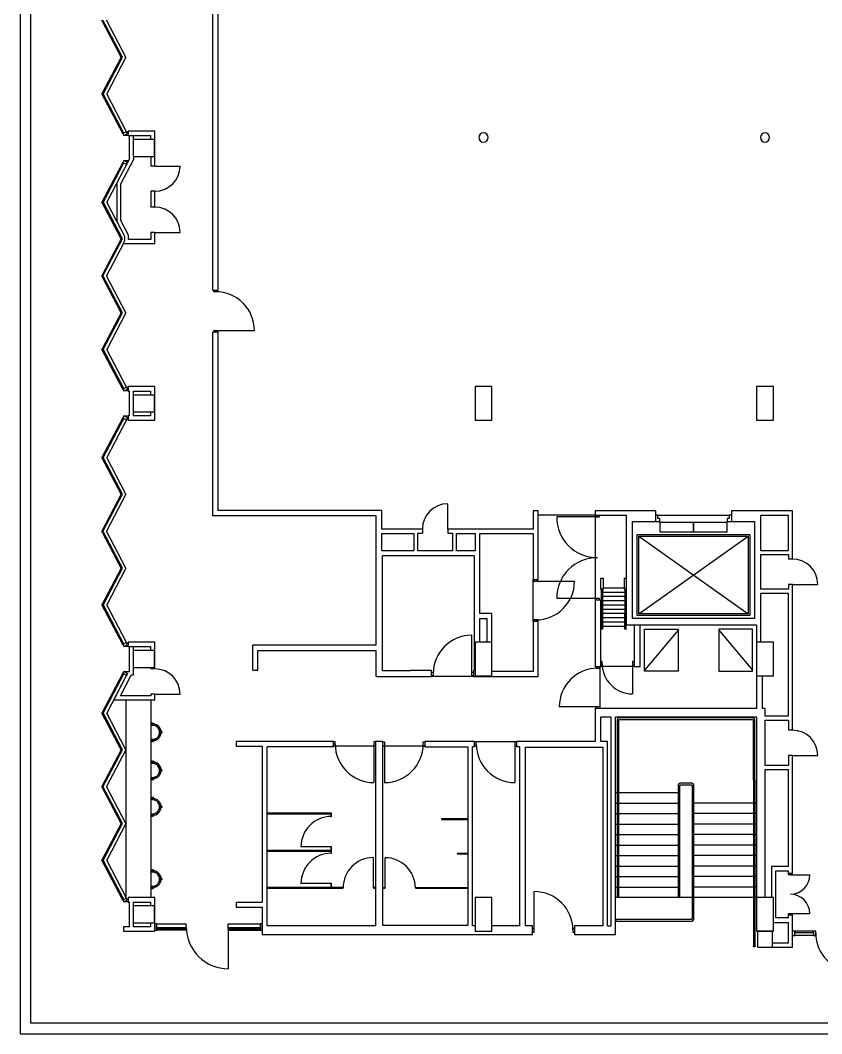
# Model space of a CAD drawing. Extents: x 15208 to 50586, y -518 to 56414.
# Drawn here: x 21842 to 40912, y -516 to 23604 of the extents above; entities that cross this region are included whole.
import ezdxf

# ---------------------------------------------------------------- set-up
doc = ezdxf.new("R2010")
doc.units = 0
for name, color, linetype in [('A-Column__Concrete', 7, 'CONTINUOUS'), ('A-Door', 252, 'CONTINUOUS'), ('A-Furniture', 252, 'CONTINUOUS'), ('A-Stairs', 7, 'CONTINUOUS'), ('A-Wall__Brick', 7, 'CONTINUOUS'), ('A-Wall__Partition', 252, 'CONTINUOUS'), ('A-Wall__Stud', 252, 'CONTINUOUS'), ('A-Window', 7, 'CONTINUOUS')]:
    doc.layers.add(name, color=color, linetype=linetype)

msp = doc.modelspace()

# ---------------------------------------------------------------- linework, layer by layer
at = {"layer": 'A-Column__Concrete'}
for p, q in [((24532, 20764), (24532, 20364)), ((25032, 20764), (24532, 20764)), ((25032, 20364), (25032, 20764)), ((24532, 20364), (25032, 20364)), ((33062, 14884), (32662, 14884)), ((32662, 14884), (32662, 14084)), ((33062, 14084), (33062, 14884)), ((39762, 14884), (39362, 14884)), ((39362, 14884), (39362, 14084)), ((39762, 14084), (39762, 14884)), ((24532, 14684), (24532, 14284)), ((25032, 14684), (24532, 14684)), ((25032, 14284), (25032, 14684)), ((24532, 14284), (25032, 14284)), ((32662, 14084), (33062, 14084)), ((39362, 14084), (39762, 14084)), ((33062, 8804), (32662, 8804)), ((32662, 8804), (32662, 8004)), ((33062, 8004), (33062, 8804)), ((39762, 8804), (39362, 8804)), ((39362, 8804), (39362, 8004)), ((39762, 8004), (39762, 8804)), ((24532, 8604), (24532, 8204)), ((25032, 8604), (24532, 8604)), ((25032, 8204), (25032, 8604)), ((24532, 8204), (25032, 8204)), ((32662, 8004), (33062, 8004)), ((39362, 8004), (39762, 8004)), ((33062, 2724), (32662, 2724)), ((32662, 2724), (32662, 1924)), ((33062, 1924), (33062, 2724)), ((39762, 2724), (39362, 2724)), ((39362, 2724), (39362, 1924)), ((39762, 1924), (39762, 2724)), ((24532, 2524), (24532, 2124)), ((25032, 2524), (24532, 2524)), ((25032, 2124), (25032, 2524)), ((24532, 2124), (25032, 2124)), ((32662, 1924), (33062, 1924)), ((39362, 1924), (39762, 1924)), ((39743, 1921), (39382, 1921)), ((39382, 1921), (39382, 1542)), ((39743, 1542), (39743, 1921)), ((39382, 1542), (39743, 1542))]:
    msp.add_line(p, q, dxfattribs=at)
for centre, start, end in [((32862, 20814), 90, 180), ((32862, 20814), 180, 270), ((32862, 20814), 270, 90), ((39562, 20814), 90, 180), ((39562, 20814), 180, 270), ((39562, 20814), 270, 90)]:
    msp.add_arc(centre, 110, start, end, dxfattribs=at)
at = {"layer": 'A-Door'}
for p, q in [((25045, 20134), (25645, 20134)), ((25045, 18557), (25645, 18557)), ((26446, 17144), (26446, 17184)), ((26536, 17144), (26446, 17144)), ((26536, 17184), (26536, 17144)), ((26446, 16224), (26536, 16224)), ((26446, 16184), (26446, 16224)), ((26492, 16224), (27412, 16224)), ((26536, 16224), (26536, 16184)), ((32012, 11496), (32012, 12096)), ((35517, 11824), (34167, 11824)), ((35528, 9804), (35528, 11824)), ((35531, 11824), (35531, 11784)), ((35621, 11784), (35621, 11824)), ((37012, 11824), (36962, 11824)), ((37012, 11824), (38712, 11824)), ((37012, 11749), (37012, 11824)), ((38762, 11824), (38712, 11824)), ((38712, 11824), (38712, 11749)), ((35575, 11784), (34605, 11784)), ((35531, 11784), (35621, 11784)), ((36962, 11674), (37062, 11674)), ((37062, 11749), (37012, 11749)), ((37062, 11674), (37062, 11749)), ((37062, 11654), (37062, 11429)), ((37862, 11654), (37062, 11654)), ((37862, 11429), (37862, 11654)), ((38662, 11654), (37862, 11654)), ((37862, 11654), (37862, 11429)), ((38712, 11749), (38662, 11749)), ((38662, 11749), (38662, 11674)), ((38662, 11674), (38762, 11674)), ((38662, 11429), (38662, 11654)), ((36522, 9439), (36522, 11369)), ((36522, 11369), (39202, 11369)), ((37062, 11429), (37862, 11429)), ((37862, 11429), (38662, 11429)), ((39202, 11369), (39202, 9439)), ((36562, 9479), (36562, 11329)), ((36562, 11329), (39162, 11329)), ((39162, 11329), (39162, 9479)), ((34049, 9291), (34049, 10291)), ((34063, 10291), (34063, 10251)), ((34063, 10251), (34153, 10251)), ((34109, 10251), (35029, 10251)), ((34153, 10251), (34153, 10291)), ((40218, 10179), (40818, 10179)), ((35575, 9844), (34605, 9844)), ((35621, 9844), (35531, 9844)), ((35531, 9844), (35531, 9804)), ((35621, 9804), (35621, 9844)), ((39202, 9439), (36522, 9439)), ((39162, 9479), (36562, 9479)), ((34063, 9331), (34063, 9291)), ((34153, 9331), (34063, 9331)), ((34153, 9291), (34153, 9331)), ((32587, 8049), (32587, 8969)), ((35542, 8224), (35542, 8184)), ((35632, 8184), (35632, 8224)), ((35687, 8339), (35657, 8339)), ((35657, 8249), (35687, 8249)), ((35687, 8249), (35687, 8339)), ((36447, 8339), (36407, 8339)), ((36407, 8339), (36407, 8249)), ((36407, 8293), (36407, 7573)), ((36407, 8249), (36447, 8249)), ((31627, 8093), (31667, 8093)), ((31667, 8003), (31627, 8003)), ((32627, 7989), (31627, 7989)), ((31667, 8093), (31667, 8003)), ((32587, 8093), (32627, 8093)), ((32587, 8003), (32587, 8093)), ((32627, 8003), (32587, 8003)), ((35542, 8184), (35632, 8184)), ((25045, 7566), (25645, 7566)), ((35586, 7264), (34666, 7264)), ((35632, 7264), (35542, 7264)), ((35542, 7264), (35542, 7224)), ((35632, 7224), (35632, 7264)), ((29335, 6428), (29295, 6428)), ((29295, 6338), (29335, 6338)), ((30295, 6324), (29295, 6324)), ((29335, 6338), (29335, 6428)), ((30295, 6428), (30255, 6428)), ((30255, 6428), (30255, 6338)), ((30255, 6382), (30255, 5462)), ((30255, 6338), (30295, 6338)), ((30471, 6428), (30511, 6428)), ((30511, 6338), (30471, 6338)), ((31471, 6324), (30472, 6324)), ((30511, 6428), (30511, 6338)), ((30511, 6382), (30511, 5462)), ((31431, 6338), (31431, 6428)), ((31431, 6428), (31471, 6428)), ((31471, 6338), (31431, 6338)), ((32652, 6442), (33652, 6442)), ((32692, 6428), (32652, 6428)), ((32652, 6338), (32692, 6338)), ((32692, 6338), (32692, 6428)), ((33652, 6428), (33612, 6428)), ((33612, 6428), (33612, 6338)), ((33612, 6382), (33612, 5462)), ((33612, 6338), (33652, 6338)), ((40218, 6106), (40818, 6106)), ((29240, 3934), (28521, 3934)), ((30244, 2958), (30244, 3676)), ((30522, 2955), (30522, 3673)), ((40121, 3264), (40121, 3304)), ((40211, 3264), (40121, 3264)), ((40167, 3264), (40627, 3264)), ((40211, 3304), (40211, 3264)), ((29240, 3060), (28521, 3060)), ((34072, 1947), (34072, 2867)), ((40121, 2344), (40211, 2344)), ((40121, 2304), (40121, 2344)), ((40167, 2344), (40627, 2344)), ((40211, 2344), (40211, 2304)), ((26792, 2029), (26792, 1029)), ((34072, 1991), (34032, 1991)), ((34072, 1924), (34072, 1991)), ((35032, 1991), (34992, 1991)), ((34992, 1991), (34992, 1924)), ((34032, 1901), (34072, 1901)), ((34072, 1901), (34072, 1919)), ((34992, 1919), (34992, 1901)), ((34992, 1901), (35032, 1901))]:
    msp.add_line(p, q, dxfattribs=at)
at = {"layer": 'A-Door', "color": 252}
for p, q in [((36562, 9479), (39162, 11329)), ((36562, 11329), (39162, 9479)), ((35632, 8230), (35632, 7230)), ((36447, 8224), (35657, 8224))]:
    msp.add_line(p, q, dxfattribs=at)
for centre, radius, start, end in [((25045, 20134), 600, 270, 0), ((25045, 18557), 600, 0, 90), ((26492, 16224), 920, 0, 90), ((32012, 11496), 600, 90, 180), ((35575, 11784), 970, 180, 270), ((35575, 9844), 970, 90, 180), ((40218, 10179), 600, 0, 90), ((34109, 10251), 920, 270, 0), ((32587, 8049), 920, 90, 180), ((36407, 8293), 720, 180, 270), ((25045, 7566), 600, 0, 90), ((35586, 7264), 920, 90, 180), ((40218, 6106), 600, 0, 90), ((30255, 6382), 920, 180, 270), ((30511, 6382), 920, 270, 0), ((33612, 6382), 920, 180, 270), ((29241, 3934), 720, 90, 180), ((29241, 3060), 720, 90, 180), ((30244, 2956), 720, 90, 180), ((30522, 2953), 720, 0, 90), ((40167, 3264), 460, 270, 0), ((34072, 1947), 920, 0, 90), ((40167, 2344), 460, 0, 90), ((26792, 2029), 1000, 180, 270), ((41668, 1879), 900, 180, 270)]:
    msp.add_arc(centre, radius, start, end, dxfattribs=at)
at = {"layer": 'A-Furniture'}
for p, q in [((36692, 8114), (36692, 9114)), ((36692, 9114), (37492, 9114)), ((37492, 9088), (36692, 8140)), ((37492, 9114), (37492, 8114)), ((38462, 9114), (38462, 8114)), ((39262, 9114), (38462, 9114)), ((38462, 9088), (39262, 8140)), ((39262, 8114), (39262, 9114)), ((37492, 8114), (36692, 8114)), ((38462, 8114), (39262, 8114)), ((24353, 7433), (24353, 2748)), ((24957, 2724), (24957, 7433)), ((24975, 6859), (24975, 6875)), ((24975, 6847), (24975, 6827)), ((24978, 6878), (25006, 6878)), ((24978, 6878), (25006, 6878)), ((24978, 6850), (25006, 6850)), ((25009, 6875), (25009, 6859)), ((25009, 6847), (25009, 6827)), ((25182, 6674), (25162, 6674)), ((25182, 6640), (25162, 6640)), ((25185, 6671), (25185, 6643)), ((25193, 6674), (25209, 6674)), ((25209, 6640), (25193, 6640)), ((25212, 6671), (25212, 6643)), ((25213, 6671), (25213, 6643)), ((24975, 6467), (24975, 6487)), ((24975, 6440), (24975, 6456)), ((25006, 6464), (24978, 6464)), ((25006, 6437), (24978, 6437)), ((25006, 6436), (24978, 6436)), ((25009, 6467), (25009, 6487)), ((25009, 6456), (25009, 6440)), ((24975, 5953), (24975, 5969)), ((24975, 5942), (24975, 5922)), ((24978, 5972), (25006, 5972)), ((24978, 5972), (25006, 5972)), ((24978, 5945), (25006, 5945)), ((25009, 5969), (25009, 5953)), ((25009, 5942), (25009, 5922)), ((24975, 5561), (24975, 5581)), ((24975, 5534), (24975, 5550)), ((25006, 5558), (24978, 5558)), ((25009, 5561), (25009, 5581)), ((25009, 5550), (25009, 5534)), ((25182, 5768), (25162, 5768)), ((25182, 5734), (25162, 5734)), ((25185, 5765), (25185, 5737)), ((25193, 5768), (25209, 5768)), ((25209, 5734), (25193, 5734)), ((25212, 5765), (25212, 5737)), ((25213, 5765), (25213, 5737)), ((25006, 5531), (24978, 5531)), ((25006, 5530), (24978, 5530)), ((24975, 5085), (24975, 5101)), ((24975, 5074), (24975, 5054)), ((24978, 5105), (25006, 5105)), ((24978, 5104), (25006, 5104)), ((24978, 5077), (25006, 5077)), ((25009, 5101), (25009, 5085)), ((25009, 5074), (25009, 5054)), ((25182, 4901), (25162, 4901)), ((25182, 4867), (25162, 4867)), ((25185, 4898), (25185, 4870)), ((25193, 4901), (25209, 4901)), ((25209, 4867), (25193, 4867)), ((25212, 4898), (25212, 4870)), ((25213, 4898), (25213, 4870)), ((24975, 4694), (24975, 4714)), ((24975, 4666), (24975, 4683)), ((25006, 4691), (24978, 4691)), ((25006, 4663), (24978, 4663)), ((25006, 4663), (24978, 4663)), ((25009, 4694), (25009, 4714)), ((25009, 4683), (25009, 4666)), ((24975, 3365), (24975, 3381)), ((24978, 3385), (25006, 3385)), ((24978, 3384), (25006, 3384)), ((25009, 3381), (25009, 3365)), ((24975, 3354), (24975, 3334)), ((24978, 3357), (25006, 3357)), ((25009, 3354), (25009, 3334)), ((25182, 3181), (25162, 3181)), ((25182, 3147), (25162, 3147)), ((25185, 3178), (25185, 3150)), ((25193, 3181), (25209, 3181)), ((25209, 3147), (25193, 3147)), ((25212, 3178), (25212, 3150)), ((25213, 3178), (25213, 3150)), ((24975, 2974), (24975, 2994)), ((24975, 2946), (24975, 2963)), ((25006, 2971), (24978, 2971)), ((25006, 2943), (24978, 2943)), ((25006, 2943), (24978, 2943)), ((25009, 2974), (25009, 2994)), ((25009, 2963), (25009, 2946))]:
    msp.add_line(p, q, dxfattribs=at)
for centre, radius, start, end in [((24992, 6657), 202, 90, 100.3154), ((24992, 6657), 171, 90, 102.2436), ((24992, 6657), 171, 257.7564, 90), ((24992, 6657), 166, 90, 102.6124), ((24992, 6657), 166, 257.3876, 90), ((24992, 6657), 202, 259.91, 90), ((24978, 6875), 3.01, 90.1578, 180.1569), ((24978, 6875), 3.01, 90.1578, 180.1569), ((24978, 6847), 3.01, 90.1578, 180.1569), ((25006, 6875), 3.01, 359.8431, 89.8422), ((25006, 6875), 3.01, 359.8431, 89.8422), ((25006, 6847), 3.01, 359.8431, 89.8422), ((25182, 6671), 3.01, 0.1578, 90.1569), ((25182, 6643), 3.01, 269.8431, 359.8422), ((25209, 6671), 3.01, 0.1578, 90.1569), ((25209, 6643), 3.01, 269.8431, 359.8422), ((25210, 6671), 3.01, 0.1578, 90.1569), ((25210, 6643), 3.01, 269.8431, 359.8422), ((24978, 6467), 3.01, 179.8431, 269.8422), ((24978, 6440), 3.01, 179.8431, 269.8422), ((24978, 6439), 3.01, 179.8431, 269.8422), ((25006, 6467), 3.01, 270.1578, 0.1569), ((25006, 6440), 3.01, 270.1578, 0.1569), ((25006, 6439), 3.01, 270.1578, 0.1569), ((24992, 5751), 202, 90, 100.3154), ((24992, 5751), 171, 90, 102.2436), ((24992, 5751), 171, 257.7564, 90), ((24992, 5751), 166, 90, 102.6124), ((24992, 5751), 166, 257.3876, 90), ((24992, 5751), 202, 259.91, 90), ((24978, 5969), 3.01, 90.1578, 180.1569), ((24978, 5969), 3.01, 90.1578, 180.1569), ((24978, 5942), 3.01, 90.1578, 180.1569), ((25006, 5969), 3.01, 359.8431, 89.8422), ((25006, 5969), 3.01, 359.8431, 89.8422), ((25006, 5942), 3.01, 359.8431, 89.8422), ((24978, 5561), 3.01, 179.8431, 269.8422), ((25006, 5561), 3.01, 270.1578, 0.1569), ((25182, 5765), 3.01, 0.1578, 90.1569), ((25182, 5737), 3.01, 269.8431, 359.8422), ((25209, 5765), 3.01, 0.1578, 90.1569), ((25209, 5737), 3.01, 269.8431, 359.8422), ((25210, 5765), 3.01, 0.1578, 90.1569), ((25210, 5737), 3.01, 269.8431, 359.8422), ((24978, 5534), 3.01, 179.8431, 269.8422), ((24978, 5533), 3.01, 179.8431, 269.8422), ((25006, 5534), 3.01, 270.1578, 0.1569), ((25006, 5533), 3.01, 270.1578, 0.1569), ((24992, 4884), 202, 90, 100.3154), ((24992, 4884), 202, 259.91, 90), ((24978, 5102), 3.01, 90.1578, 180.1569), ((24978, 5101), 3.01, 90.1578, 180.1569), ((24978, 5074), 3.01, 90.1578, 180.1569), ((25006, 5102), 3.01, 359.8431, 89.8422), ((25006, 5101), 3.01, 359.8431, 89.8422), ((25006, 5074), 3.01, 359.8431, 89.8422), ((24992, 4884), 171, 90, 102.2436), ((24992, 4884), 171, 257.7564, 90), ((24992, 4884), 166, 90, 102.6124), ((24992, 4884), 166, 257.3876, 90), ((25182, 4898), 3.01, 0.1578, 90.1569), ((25182, 4870), 3.01, 269.8431, 359.8422), ((25209, 4898), 3.01, 0.1578, 90.1569), ((25209, 4870), 3.01, 269.8431, 359.8422), ((25210, 4898), 3.01, 0.1578, 90.1569), ((25210, 4870), 3.01, 269.8431, 359.8422), ((24978, 4694), 3.01, 179.8431, 269.8422), ((24978, 4666), 3.01, 179.8431, 269.8422), ((24978, 4666), 3.01, 179.8431, 269.8422), ((25006, 4694), 3.01, 270.1578, 0.1569), ((25006, 4666), 3.01, 270.1578, 0.1569), ((25006, 4666), 3.01, 270.1578, 0.1569), ((24978, 3382), 3.01, 90.1578, 180.1569), ((24978, 3381), 3.01, 90.1578, 180.1569), ((25006, 3382), 3.01, 359.8431, 89.8422), ((25006, 3381), 3.01, 359.8431, 89.8422), ((24992, 3164), 202, 90, 100.3154), ((24992, 3164), 171, 90, 102.2436), ((24992, 3164), 171, 257.7564, 90), ((24992, 3164), 166, 90, 102.6124), ((24992, 3164), 166, 257.3876, 90), ((24992, 3164), 202, 259.91, 90), ((24978, 3354), 3.01, 90.1578, 180.1569), ((25006, 3354), 3.01, 359.8431, 89.8422), ((25182, 3178), 3.01, 0.1578, 90.1569), ((25182, 3150), 3.01, 269.8431, 359.8422), ((25209, 3178), 3.01, 0.1578, 90.1569), ((25209, 3150), 3.01, 269.8431, 359.8422), ((25210, 3178), 3.01, 0.1578, 90.1569), ((25210, 3150), 3.01, 269.8431, 359.8422), ((24978, 2974), 3.01, 179.8431, 269.8422), ((24978, 2946), 3.01, 179.8431, 269.8422), ((24978, 2946), 3.01, 179.8431, 269.8422), ((25006, 2974), 3.01, 270.1578, 0.1569), ((25006, 2946), 3.01, 270.1578, 0.1569), ((25006, 2946), 3.01, 270.1578, 0.1569)]:
    msp.add_arc(centre, radius, start, end, dxfattribs=at)
at = {"layer": 'A-Stairs'}
for p, q in [((35657, 10064), (35657, 10326)), ((35657, 10326), (35708, 10326)), ((35708, 10326), (35708, 10064)), ((36218, 10063), (36218, 10325)), ((36218, 10325), (36269, 10325)), ((35708, 10064), (35657, 10064)), ((35663, 10044), (35663, 9878)), ((35701, 9878), (35701, 10044)), ((35708, 10094), (36218, 10093)), ((36218, 9989), (35708, 9989)), ((36269, 10063), (36218, 10063)), ((36224, 10043), (36224, 9877)), ((36262, 9877), (36262, 10043)), ((35663, 9878), (35662, 9130)), ((35700, 9130), (35701, 9878)), ((36217, 9887), (35707, 9888)), ((36217, 9786), (35707, 9787)), ((36217, 9685), (35707, 9686)), ((36224, 9877), (36222, 9129)), ((36261, 9129), (36262, 9877)), ((36217, 9583), (35707, 9584)), ((36217, 9482), (35707, 9483)), ((36223, 9413), (36223, 9407)), ((36261, 9407), (36261, 9413)), ((36216, 9280), (35706, 9280)), ((36216, 9178), (35706, 9179)), ((36217, 9381), (35707, 9382)), ((39262, 7004), (36102, 7004)), ((36042, 6944), (36042, 5524)), ((36082, 5524), (36082, 6944)), ((36102, 6964), (39262, 6964)), ((39282, 6944), (39282, 5524)), ((39322, 5524), (39322, 6944)), ((36042, 5524), (36042, 5224)), ((36082, 5224), (36082, 5524)), ((37492, 5384), (37492, 5224)), ((37532, 2724), (37532, 5384)), ((37812, 5444), (37552, 5444)), ((37552, 5404), (37812, 5404)), ((37832, 5384), (37832, 5224)), ((37872, 5224), (37872, 5384)), ((39305, 5524), (39282, 5524)), ((39287, 5524), (39287, 4974)), ((39305, 5524), (39307, 5524)), ((39307, 5524), (39327, 5524)), ((39327, 4974), (39327, 5524)), ((36002, 5224), (36042, 5224)), ((36002, 5224), (36042, 5224)), ((36042, 5224), (36042, 2724)), ((36082, 5224), (37492, 5224)), ((36082, 5224), (37492, 5224)), ((36082, 2724), (36082, 5224)), ((37492, 5224), (37492, 2724)), ((37832, 5224), (37832, 4974)), ((37872, 4974), (37872, 5224)), ((36002, 4974), (36042, 4974)), ((36002, 4974), (36042, 4974)), ((36082, 4974), (37492, 4974)), ((36082, 4974), (37492, 4974)), ((37832, 4974), (37832, 2724)), ((39287, 4974), (37872, 4974)), ((37872, 2724), (37872, 4974)), ((39287, 4974), (39287, 2724)), ((39362, 4974), (39327, 4974)), ((39327, 2724), (39327, 4974)), ((36002, 4724), (36042, 4724)), ((36002, 4724), (36042, 4724)), ((36082, 4724), (37492, 4724)), ((36082, 4724), (37492, 4724)), ((39287, 4724), (37872, 4724)), ((39287, 4724), (37872, 4724)), ((39362, 4724), (39327, 4724)), ((39362, 4724), (39327, 4724)), ((36002, 4474), (36042, 4474)), ((36002, 4474), (36042, 4474)), ((36082, 4474), (37492, 4474)), ((36082, 4474), (37492, 4474)), ((39287, 4474), (37872, 4474)), ((39287, 4474), (37872, 4474)), ((39362, 4474), (39327, 4474)), ((39362, 4474), (39327, 4474)), ((36002, 4224), (36042, 4224)), ((36002, 4224), (36042, 4224)), ((36082, 4224), (37492, 4224)), ((36082, 4224), (37492, 4224)), ((39288, 4224), (37871, 4224)), ((39288, 4224), (37871, 4224)), ((39362, 4224), (39326, 4224)), ((39362, 4224), (39326, 4224)), ((36002, 3974), (36043, 3974)), ((36002, 3974), (36043, 3974)), ((36081, 3974), (37493, 3974)), ((36081, 3974), (37493, 3974)), ((39288, 3974), (37871, 3974)), ((39288, 3974), (37871, 3974)), ((39362, 3974), (39326, 3974)), ((39362, 3974), (39326, 3974)), ((36002, 3724), (36043, 3724)), ((36002, 3724), (36043, 3724)), ((36081, 3724), (37493, 3724)), ((36081, 3724), (37493, 3724)), ((39288, 3724), (37871, 3724)), ((39288, 3724), (37871, 3724)), ((39362, 3724), (39326, 3724)), ((39362, 3724), (39326, 3724)), ((36002, 3474), (36043, 3474)), ((36002, 3474), (36043, 3474)), ((36081, 3474), (37493, 3474)), ((36081, 3474), (37493, 3474)), ((39288, 3474), (37871, 3474)), ((39288, 3474), (37871, 3474)), ((39362, 3474), (39326, 3474)), ((39362, 3474), (39326, 3474)), ((36002, 3224), (36043, 3224)), ((36002, 3224), (36043, 3224)), ((36081, 3224), (37493, 3224)), ((36081, 3224), (37493, 3224)), ((39287, 3224), (37872, 3224)), ((39287, 3224), (37872, 3224)), ((39362, 3224), (39327, 3224)), ((39362, 3224), (39327, 3224)), ((36002, 2974), (36042, 2974)), ((36002, 2974), (36042, 2974)), ((36082, 2974), (37492, 2974)), ((36082, 2974), (37492, 2974)), ((39287, 2974), (37872, 2974)), ((39287, 2974), (37872, 2974)), ((39362, 2974), (39327, 2974)), ((39362, 2974), (39327, 2974)), ((37832, 2724), (36002, 2724)), ((37832, 2724), (37832, 2284)), ((39287, 2724), (37872, 2724)), ((37872, 2284), (37872, 2724)), ((39287, 2724), (39287, 1674)), ((39362, 2724), (39327, 2724)), ((39327, 1674), (39327, 2724)), ((37812, 2204), (36017, 2204)), ((36017, 2164), (36017, 2204)), ((37832, 2284), (37832, 2224)), ((37872, 2224), (37872, 2284)), ((36017, 2164), (37812, 2164)), ((39287, 1674), (39287, 1575)), ((39327, 1575), (39327, 1674))]:
    msp.add_line(p, q, dxfattribs=at)
for points in [[(35663, 10043), (35663, 10044), (35664, 10046), (35667, 10047), (35670, 10048), (35673, 10048), (35678, 10049), (35682, 10049)], [(35682, 10049), (35687, 10049), (35691, 10048), (35695, 10048), (35698, 10047), (35700, 10046), (35701, 10044), (35701, 10043)], [(36224, 10042), (36224, 10044), (36225, 10045), (36227, 10046), (36230, 10047), (36234, 10047), (36239, 10048), (36243, 10048)], [(36243, 10048), (36248, 10048), (36252, 10047), (36256, 10047), (36259, 10046), (36261, 10045), (36262, 10043), (36262, 10042)], [(35666, 9118), (35664, 9121), (35663, 9123), (35662, 9126), (35662, 9129)], [(35681, 9111), (35678, 9111), (35675, 9112), (35672, 9113)], [(35691, 9115), (35689, 9113), (35686, 9112), (35683, 9111), (35681, 9111)], [(35700, 9129), (35699, 9126), (35698, 9123), (35697, 9121), (35696, 9118)], [(36227, 9117), (36225, 9120), (36224, 9122), (36223, 9125), (36222, 9128)], [(36241, 9110), (36239, 9110), (36236, 9111), (36233, 9112), (36231, 9114)], [(36252, 9114), (36250, 9112), (36247, 9111), (36244, 9110), (36241, 9110)], [(36260, 9128), (36260, 9125), (36259, 9122), (36258, 9120), (36256, 9117)], [(36102, 7004), (36100, 7004), (36097, 7004), (36095, 7003), (36093, 7003), (36090, 7003), (36088, 7002), (36085, 7002), (36083, 7001), (36081, 7000), (36079, 6999), (36077, 6998), (36074, 6997), (36072, 6996), (36070, 6995), (36068, 6993), (36066, 6992), (36064, 6991), (36063, 6989), (36061, 6987), (36059, 6986), (36057, 6984), (36056, 6982), (36054, 6980), (36053, 6978), (36052, 6976), (36050, 6974), (36049, 6972), (36048, 6970), (36047, 6968), (36046, 6966), (36045, 6963), (36045, 6961), (36044, 6959), (36043, 6956), (36043, 6954), (36043, 6952), (36042, 6949), (36042, 6947), (36042, 6945), (36042, 6944)], [(39322, 6944), (39322, 6946), (39322, 6949), (39322, 6951), (39321, 6953), (39321, 6956), (39320, 6958), (39320, 6960), (39319, 6963), (39318, 6965), (39317, 6967), (39316, 6969), (39315, 6972), (39314, 6974), (39313, 6976), (39312, 6978), (39310, 6980), (39309, 6982), (39307, 6983), (39306, 6985), (39304, 6987), (39302, 6989), (39300, 6990), (39298, 6992), (39296, 6993), (39294, 6994), (39292, 6996), (39290, 6997), (39288, 6998), (39286, 6999), (39284, 7000), (39282, 7001), (39279, 7001), (39277, 7002), (39275, 7003), (39272, 7003), (39270, 7003), (39268, 7004), (39265, 7004), (39263, 7004), (39262, 7004)], [(36082, 6944), (36082, 6945), (36082, 6945), (36082, 6946), (36082, 6947), (36082, 6948), (36083, 6949), (36083, 6949), (36083, 6950), (36083, 6951), (36084, 6952), (36084, 6952), (36084, 6953), (36085, 6954), (36085, 6955), (36086, 6955), (36086, 6956), (36087, 6956), (36087, 6957), (36088, 6958), (36088, 6958), (36089, 6959), (36089, 6959), (36090, 6960), (36091, 6960), (36091, 6961), (36092, 6961), (36093, 6962), (36093, 6962), (36094, 6962), (36095, 6963), (36096, 6963), (36096, 6963), (36097, 6963), (36098, 6963), (36099, 6964), (36099, 6964), (36100, 6964), (36101, 6964), (36102, 6964), (36102, 6964)], [(39262, 6964), (39263, 6964), (39264, 6964), (39264, 6964), (39265, 6964), (39266, 6963), (39267, 6963), (39268, 6963), (39268, 6963), (39269, 6963), (39270, 6962), (39271, 6962), (39271, 6962), (39272, 6961), (39273, 6961), (39273, 6960), (39274, 6960), (39275, 6959), (39275, 6959), (39276, 6958), (39276, 6958), (39277, 6957), (39277, 6957), (39278, 6956), (39278, 6955), (39279, 6955), (39279, 6954), (39280, 6953), (39280, 6953), (39280, 6952), (39281, 6951), (39281, 6950), (39281, 6950), (39281, 6949), (39282, 6948), (39282, 6947), (39282, 6946), (39282, 6946), (39282, 6945), (39282, 6944), (39282, 6944)], [(37552, 5444), (37550, 5444), (37547, 5444), (37545, 5443), (37543, 5443), (37540, 5443), (37538, 5442), (37535, 5442), (37533, 5441), (37531, 5440), (37529, 5439), (37527, 5438), (37524, 5437), (37522, 5436), (37520, 5435), (37518, 5433), (37516, 5432), (37514, 5431), (37513, 5429), (37511, 5427), (37509, 5426), (37507, 5424), (37506, 5422), (37504, 5420), (37503, 5418), (37502, 5416), (37500, 5414), (37499, 5412), (37498, 5410), (37497, 5408), (37496, 5406), (37495, 5403), (37495, 5401), (37494, 5399), (37493, 5396), (37493, 5394), (37493, 5392), (37492, 5389), (37492, 5387), (37492, 5385), (37492, 5384)], [(37532, 5384), (37532, 5385), (37532, 5385), (37532, 5386), (37532, 5387), (37532, 5388), (37533, 5389), (37533, 5389), (37533, 5390), (37533, 5391), (37534, 5392), (37534, 5392), (37534, 5393), (37535, 5394), (37535, 5395), (37536, 5395), (37536, 5396), (37537, 5396), (37537, 5397), (37538, 5398), (37538, 5398), (37539, 5399), (37539, 5399), (37540, 5400), (37541, 5400), (37541, 5401), (37542, 5401), (37543, 5402), (37543, 5402), (37544, 5402), (37545, 5403), (37546, 5403), (37546, 5403), (37547, 5403), (37548, 5403), (37549, 5404), (37549, 5404), (37550, 5404), (37551, 5404), (37552, 5404), (37552, 5404)], [(37872, 5384), (37872, 5386), (37872, 5389), (37872, 5391), (37871, 5393), (37871, 5396), (37870, 5398), (37870, 5400), (37869, 5403), (37868, 5405), (37867, 5407), (37866, 5409), (37865, 5412), (37864, 5414), (37863, 5416), (37862, 5418), (37860, 5420), (37859, 5422), (37857, 5423), (37856, 5425), (37854, 5427), (37852, 5429), (37850, 5430), (37848, 5432), (37846, 5433), (37844, 5434), (37842, 5436), (37840, 5437), (37838, 5438), (37836, 5439), (37834, 5440), (37832, 5441), (37829, 5441), (37827, 5442), (37825, 5443), (37822, 5443), (37820, 5443), (37818, 5444), (37815, 5444), (37813, 5444), (37812, 5444)], [(37812, 5404), (37813, 5404), (37814, 5404), (37814, 5404), (37815, 5404), (37816, 5403), (37817, 5403), (37818, 5403), (37818, 5403), (37819, 5403), (37820, 5402), (37821, 5402), (37821, 5402), (37822, 5401), (37823, 5401), (37823, 5400), (37824, 5400), (37825, 5399), (37825, 5399), (37826, 5398), (37826, 5398), (37827, 5397), (37827, 5397), (37828, 5396), (37828, 5395), (37829, 5395), (37829, 5394), (37830, 5393), (37830, 5393), (37830, 5392), (37831, 5391), (37831, 5390), (37831, 5390), (37831, 5389), (37832, 5388), (37832, 5387), (37832, 5386), (37832, 5386), (37832, 5385), (37832, 5384), (37832, 5384)], [(37812, 2164), (37814, 2164), (37817, 2164), (37819, 2164), (37822, 2165), (37824, 2165), (37826, 2166), (37829, 2166), (37831, 2167), (37833, 2168), (37835, 2169), (37838, 2170), (37840, 2171), (37842, 2172), (37844, 2173), (37846, 2174), (37848, 2176), (37850, 2177), (37852, 2179), (37853, 2180), (37855, 2182), (37857, 2184), (37858, 2186), (37860, 2188), (37861, 2189), (37863, 2191), (37864, 2194), (37865, 2196), (37866, 2198), (37867, 2200), (37868, 2202), (37869, 2204), (37870, 2207), (37870, 2209), (37871, 2211), (37871, 2214), (37872, 2216), (37872, 2218), (37872, 2221), (37872, 2223), (37872, 2224)], [(37832, 2224), (37832, 2223), (37832, 2222), (37832, 2221), (37832, 2221), (37832, 2220), (37831, 2219), (37831, 2218), (37831, 2218), (37831, 2217), (37830, 2216), (37830, 2215), (37830, 2215), (37829, 2214), (37829, 2213), (37829, 2213), (37828, 2212), (37828, 2211), (37827, 2211), (37827, 2210), (37826, 2210), (37825, 2209), (37825, 2208), (37824, 2208), (37824, 2207), (37823, 2207), (37822, 2207), (37821, 2206), (37821, 2206), (37820, 2206), (37819, 2205), (37819, 2205), (37818, 2205), (37817, 2205), (37816, 2204), (37815, 2204), (37815, 2204), (37814, 2204), (37813, 2204), (37812, 2204), (37812, 2204)], [(39287, 1674), (39287, 1670), (39287, 1666), (39287, 1662), (39287, 1658), (39287, 1654), (39287, 1650), (39287, 1646), (39287, 1642), (39287, 1639), (39287, 1635), (39287, 1631), (39287, 1628), (39287, 1624), (39287, 1621), (39287, 1617), (39287, 1614), (39287, 1611), (39287, 1608), (39287, 1605), (39287, 1602), (39287, 1599), (39287, 1597), (39287, 1594), (39287, 1592), (39287, 1590), (39287, 1588), (39287, 1586), (39287, 1584), (39287, 1582), (39287, 1581), (39287, 1579), (39287, 1578), (39287, 1577), (39287, 1576), (39287, 1575), (39287, 1575), (39287, 1574), (39287, 1574), (39287, 1574), (39287, 1574)], [(39287, 1574), (39287, 1574), (39287, 1574), (39287, 1575)], [(39307, 1554), (39306, 1554), (39305, 1554), (39305, 1554), (39304, 1554), (39303, 1554), (39302, 1554), (39302, 1555), (39301, 1555), (39300, 1555), (39299, 1555), (39299, 1556), (39298, 1556), (39297, 1557), (39296, 1557), (39296, 1557), (39295, 1558), (39294, 1558), (39294, 1559), (39293, 1559), (39293, 1560), (39292, 1561), (39292, 1561), (39291, 1562), (39291, 1562), (39290, 1563), (39290, 1564), (39289, 1564), (39289, 1565), (39289, 1566), (39288, 1567), (39288, 1567), (39288, 1568), (39288, 1569), (39288, 1570), (39287, 1570), (39287, 1571), (39287, 1572), (39287, 1573), (39287, 1574), (39287, 1574)], [(39327, 1574), (39327, 1573), (39327, 1572), (39327, 1571), (39327, 1571), (39327, 1570), (39326, 1569), (39326, 1568), (39326, 1568), (39326, 1567), (39325, 1566), (39325, 1565), (39325, 1565), (39324, 1564), (39324, 1563), (39324, 1563), (39323, 1562), (39323, 1561), (39322, 1561), (39322, 1560), (39321, 1560), (39320, 1559), (39320, 1558), (39319, 1558), (39319, 1557), (39318, 1557), (39317, 1557), (39316, 1556), (39316, 1556), (39315, 1556), (39314, 1555), (39314, 1555), (39313, 1555), (39312, 1555), (39311, 1554), (39310, 1554), (39310, 1554), (39309, 1554), (39308, 1554), (39307, 1554), (39307, 1554)], [(39327, 1574), (39327, 1574), (39327, 1574), (39327, 1575), (39327, 1575), (39327, 1576), (39327, 1577), (39327, 1578), (39327, 1579), (39327, 1580), (39327, 1582), (39327, 1583), (39327, 1585), (39327, 1587), (39327, 1589), (39327, 1591), (39327, 1594), (39327, 1596), (39327, 1599), (39327, 1601), (39327, 1604), (39327, 1607), (39327, 1610), (39327, 1613), (39327, 1617), (39327, 1620), (39327, 1623), (39327, 1627), (39327, 1630), (39327, 1634), (39327, 1638), (39327, 1641), (39327, 1645), (39327, 1649), (39327, 1653), (39327, 1657), (39327, 1661), (39327, 1665), (39327, 1669), (39327, 1673), (39327, 1674)], [(39327, 1575), (39327, 1574), (39327, 1574), (39327, 1574)]]:
    msp.add_lwpolyline(points, dxfattribs=at)
for points, knots in [([(35682, 9863), (35680, 9863), (35677, 9863), (35673, 9865), (35670, 9866), (35668, 9867), (35667, 9869), (35666, 9870), (35665, 9871), (35664, 9872), (35664, 9873), (35663, 9874), (35663, 9876), (35663, 9877), (35663, 9878)], [0, 0, 0, 0, 0.0833333, 0.1666667, 0.2083333, 0.25, 0.2916667, 0.3333333, 0.3541667, 0.375, 0.3958333, 0.4166667, 0.4583333, 0.5, 0.5, 0.5, 0.5]), ([(35701, 9878), (35701, 9877), (35701, 9877), (35701, 9876), (35701, 9875), (35700, 9874), (35700, 9873), (35699, 9872), (35699, 9871), (35698, 9870), (35697, 9869), (35695, 9867), (35694, 9866), (35691, 9865), (35687, 9863), (35684, 9863), (35682, 9863)], [0.5, 0.5, 0.5, 0.5, 0.5208333, 0.5416667, 0.5625, 0.5833333, 0.6041667, 0.625, 0.6666667, 0.6875, 0.7083333, 0.75, 0.7916667, 0.8333333, 0.9166667, 1, 1, 1, 1]), ([(36243, 9862), (36241, 9862), (36238, 9862), (36234, 9864), (36231, 9865), (36229, 9866), (36228, 9868), (36226, 9869), (36226, 9870), (36225, 9871), (36225, 9872), (36224, 9873), (36224, 9875), (36224, 9876), (36224, 9877)], [0, 0, 0, 0, 0.0833333, 0.1666667, 0.2083333, 0.25, 0.2916667, 0.3333333, 0.3541667, 0.375, 0.3958333, 0.4166667, 0.4583333, 0.5, 0.5, 0.5, 0.5]), ([(36262, 9877), (36262, 9876), (36262, 9876), (36262, 9875), (36261, 9874), (36261, 9873), (36261, 9872), (36260, 9871), (36260, 9870), (36259, 9869), (36258, 9868), (36256, 9866), (36254, 9865), (36252, 9864), (36248, 9862), (36244, 9862), (36243, 9862)], [0.5, 0.5, 0.5, 0.5, 0.5208333, 0.5416667, 0.5625, 0.5833333, 0.6041667, 0.625, 0.6666667, 0.6875, 0.7083333, 0.75, 0.7916667, 0.8333333, 0.9166667, 1, 1, 1, 1]), ([(35700, 9130), (35700, 9127), (35698, 9122), (35694, 9117), (35690, 9114), (35686, 9112), (35682, 9111), (35681, 9111)], [0.5, 0.5, 0.5, 0.5, 0.6666667, 0.75, 0.8333333, 0.9166667, 1, 1, 1, 1]), ([(36261, 9129), (36261, 9126), (36259, 9121), (36255, 9116), (36251, 9113), (36246, 9111), (36243, 9110), (36241, 9110)], [0.5, 0.5, 0.5, 0.5, 0.6666667, 0.75, 0.8333333, 0.9166667, 1, 1, 1, 1]), ([(36062, 5218), (36059, 5218), (36053, 5219), (36048, 5220), (36045, 5221), (36043, 5222), (36042, 5223), (36042, 5224)], [0, 0, 0, 0, 0.1666667, 0.25, 0.3333333, 0.4166667, 0.5, 0.5, 0.5, 0.5])]:
    msp.add_open_spline(points, degree=3, knots=knots, dxfattribs=at)
for points in [[(35681, 9111), (35677, 9111), (35671, 9113), (35663, 9120), (35662, 9127), (35662, 9130)], [(36241, 9110), (36238, 9110), (36231, 9112), (36224, 9119), (36222, 9126), (36222, 9129)], [(36082, 5224), (36082, 5223), (36082, 5222), (36080, 5221), (36076, 5220), (36072, 5219), (36067, 5218), (36064, 5218), (36062, 5218)]]:
    msp.add_open_spline(points, degree=3, dxfattribs=at)
at = {"layer": 'A-Wall__Brick'}
for p, q in [((26422, 17184), (26422, 35945)), ((26550, 17184), (26550, 35945)), ((25045, 20964), (24410, 20964)), ((24410, 20964), (24410, 20859)), ((24410, 20859), (24940, 20859)), ((24442, 20310), (24442, 20859)), ((24532, 20859), (24532, 20764)), ((24940, 20859), (24940, 20764)), ((25045, 20134), (25045, 20964)), ((24442, 20310), (24140, 19736)), ((24236, 19712), (24545, 20298)), ((24545, 20298), (24545, 20364)), ((24949, 20364), (24949, 20134)), ((25045, 20134), (24949, 20134)), ((24140, 19736), (24140, 18816)), ((24236, 18839), (24236, 19712)), ((24949, 19534), (24949, 19157)), ((25045, 19534), (24949, 19534)), ((25045, 19157), (25045, 19534)), ((25045, 19157), (24949, 19157)), ((24140, 18816), (24322, 18469)), ((24418, 18493), (24236, 18839)), ((24322, 18360), (24287, 18293)), ((24322, 18469), (24322, 18360)), ((24418, 18389), (24418, 18493)), ((24949, 18389), (24418, 18389)), ((24949, 18557), (24949, 18389)), ((25045, 18557), (24949, 18557)), ((25045, 18293), (25045, 18557)), ((24287, 18293), (25045, 18293)), ((26422, 17184), (26432, 17184)), ((26432, 17184), (26550, 17184)), ((26432, 16184), (26422, 16184)), ((26422, 11810), (26422, 16184)), ((26550, 16184), (26432, 16184)), ((26550, 11938), (26550, 16184)), ((25045, 14884), (24410, 14884)), ((24410, 14884), (24410, 14779)), ((24410, 14779), (24442, 14779)), ((24442, 14189), (24442, 14779)), ((24532, 14779), (24940, 14779)), ((24532, 14779), (24532, 14684)), ((24940, 14779), (24940, 14684)), ((25045, 14084), (25045, 14884)), ((24532, 14284), (24532, 14189)), ((24940, 14284), (24940, 14189)), ((24442, 14189), (24410, 14189)), ((24410, 14189), (24410, 14084)), ((24410, 14084), (25045, 14084)), ((24940, 14189), (24532, 14189)), ((30442, 11938), (26550, 11938)), ((30442, 11496), (30442, 11938)), ((34167, 11929), (34049, 11929)), ((34049, 11929), (34049, 11496)), ((34167, 10291), (34167, 11929)), ((36962, 11929), (35517, 11929)), ((35517, 11929), (35517, 11824)), ((35517, 11824), (36262, 11824)), ((36262, 11824), (36262, 9214)), ((36962, 11674), (36962, 11929)), ((38762, 11929), (38762, 11674)), ((40218, 11929), (38762, 11929)), ((39462, 10987), (39462, 11824)), ((39462, 11824), (40113, 11824)), ((40113, 11824), (40113, 10987)), ((40218, 10779), (40218, 11929)), ((30314, 11810), (26422, 11810)), ((30314, 8732), (30314, 11810)), ((36412, 11674), (36962, 11674)), ((36412, 9364), (36412, 11674)), ((38762, 11674), (39312, 11674)), ((39312, 11674), (39312, 9364)), ((31202, 11496), (30442, 11496)), ((30442, 10979), (30442, 11391)), ((30442, 11391), (31204, 11391)), ((31412, 11496), (31204, 11496)), ((31204, 11391), (31204, 10979)), ((31300, 11400), (31412, 11400)), ((31300, 10979), (31300, 11400)), ((31412, 11496), (31412, 11400)), ((34049, 11496), (32012, 11496)), ((32012, 11496), (32012, 11400)), ((32012, 11400), (32125, 11400)), ((32125, 11400), (32125, 10979)), ((32221, 11391), (32662, 11391)), ((32221, 10979), (32221, 11391)), ((32662, 11391), (32662, 10979)), ((32780, 9483), (32780, 11391)), ((32780, 11391), (34049, 11391)), ((34049, 11391), (34049, 10291)), ((31204, 10979), (30442, 10979)), ((32125, 10979), (31300, 10979)), ((32662, 10979), (32221, 10979)), ((39462, 10987), (40113, 10987)), ((39462, 10891), (40122, 10891)), ((39462, 10066), (39462, 10891)), ((40122, 10891), (40122, 10779)), ((30462, 8132), (30462, 10854)), ((32642, 10854), (30462, 10854)), ((32642, 10854), (32642, 8132)), ((40218, 10779), (40122, 10779)), ((34049, 10291), (34167, 10291)), ((40122, 10179), (40122, 10066)), ((40218, 10179), (40122, 10179)), ((40218, 6706), (40218, 10179)), ((40122, 10066), (39462, 10066)), ((39462, 8806), (39462, 9970)), ((39462, 9970), (40113, 9970)), ((40113, 9970), (40113, 7039)), ((35657, 9804), (35517, 9804)), ((35517, 9804), (35517, 8224)), ((35657, 8224), (35657, 9804)), ((33062, 9483), (32780, 9483)), ((33062, 8804), (33062, 9483)), ((32780, 8804), (32780, 9365)), ((32780, 9365), (32944, 9365)), ((32944, 9365), (32944, 8804)), ((34167, 9291), (34049, 9291)), ((34049, 9291), (34049, 8107)), ((34167, 7989), (34167, 9291)), ((36262, 9214), (39362, 9214)), ((39312, 9364), (36412, 9364)), ((36452, 9214), (36452, 8364)), ((36592, 8224), (36592, 9214)), ((39362, 9214), (39362, 8804)), ((25045, 8804), (24410, 8804)), ((24410, 8804), (24410, 8699)), ((24410, 8699), (24940, 8699)), ((24442, 8107), (24442, 8699)), ((24532, 8699), (24532, 8604)), ((24940, 8699), (24940, 8604)), ((25045, 8204), (25045, 8804)), ((30314, 8732), (27369, 8732)), ((27369, 8732), (27369, 8138)), ((27497, 8604), (30314, 8604)), ((27497, 8138), (27497, 8604)), ((30314, 7989), (30314, 8604)), ((24532, 8204), (24532, 8017)), ((24949, 8204), (24949, 8166)), ((25045, 8166), (25045, 8204)), ((35517, 8224), (35657, 8224)), ((36452, 8364), (36447, 8364)), ((36447, 8364), (36447, 8224)), ((36447, 8224), (36592, 8224)), ((24372, 8017), (24065, 7433)), ((24224, 7529), (24481, 8017)), ((24307, 8107), (24442, 8107)), ((24532, 8017), (24481, 8017)), ((25045, 8166), (24949, 8166)), ((27379, 8138), (27369, 8138)), ((27379, 8138), (27497, 8138)), ((30324, 7989), (30314, 7989)), ((30324, 7989), (31627, 7989)), ((30462, 8132), (31130, 8132)), ((31627, 8132), (31130, 8132)), ((31627, 7989), (31627, 8132)), ((32642, 8132), (32627, 8132)), ((32627, 8132), (32627, 7989)), ((32627, 7989), (34167, 7989)), ((34049, 8107), (33062, 8107)), ((39362, 8004), (39362, 7224)), ((39502, 7224), (39502, 8004)), ((24949, 7529), (24224, 7529)), ((24949, 7566), (24949, 7529)), ((25045, 7566), (24949, 7566)), ((25045, 7433), (25045, 7566)), ((24065, 7433), (25045, 7433)), ((39362, 7224), (35517, 7224)), ((35517, 7224), (35517, 6442)), ((35657, 7024), (35892, 7024)), ((35657, 6442), (35657, 7024)), ((35892, 7024), (35892, 2050)), ((36002, 7024), (39362, 7024)), ((36002, 1842), (36002, 7024)), ((39362, 7024), (39362, 2724)), ((39562, 7224), (39502, 7224)), ((39562, 7039), (39562, 7224)), ((40113, 7039), (39562, 7039)), ((39562, 5869), (39562, 6943)), ((39562, 6943), (40122, 6943)), ((40122, 6943), (40122, 6706)), ((40218, 6706), (40122, 6706)), ((29295, 6442), (26979, 6442)), ((26979, 6442), (26979, 6324)), ((26979, 6324), (27599, 6324)), ((27599, 6324), (27599, 2617)), ((29295, 6314), (27714, 6314)), ((27714, 2050), (27714, 6314)), ((29295, 6314), (29295, 6442)), ((29295, 6314), (29295, 6324)), ((30471, 6442), (30295, 6442)), ((30295, 6442), (30295, 6324)), ((30295, 6324), (30295, 6314)), ((30304, 6314), (30295, 6314)), ((30304, 2050), (30304, 6314)), ((30471, 2060), (30471, 6442)), ((32652, 6442), (31471, 6442)), ((31471, 6442), (31471, 6314)), ((31471, 6314), (32488, 6314)), ((32488, 6314), (32488, 2060)), ((32604, 2050), (32604, 6314)), ((32652, 6314), (32604, 6314)), ((32652, 6324), (32652, 6442)), ((32652, 6314), (32652, 6324)), ((33652, 6442), (33652, 6324)), ((35517, 6442), (33652, 6442)), ((33652, 6324), (33652, 6314)), ((33722, 6314), (33652, 6314)), ((33722, 6314), (33722, 2050)), ((33862, 2050), (33862, 6302)), ((33862, 6302), (35702, 6302)), ((35812, 6442), (35657, 6442)), ((35702, 6302), (35702, 2050)), ((35812, 2050), (35812, 6442)), ((40122, 6106), (40122, 5869)), ((40218, 6106), (40122, 6106)), ((40218, 3304), (40218, 6106)), ((40122, 5869), (39562, 5869)), ((39562, 2724), (39562, 5773)), ((39562, 5773), (40113, 5773)), ((40113, 5773), (40113, 3466)), ((39713, 3466), (39713, 2724)), ((40113, 3466), (39713, 3466)), ((39818, 2239), (39818, 3361)), ((39818, 3361), (40113, 3361)), ((40113, 3361), (40113, 3304)), ((40113, 3304), (40218, 3304)), ((25045, 2724), (24410, 2724)), ((24410, 2724), (24410, 2619)), ((25045, 1924), (25045, 2724)), ((24410, 2619), (24442, 2619)), ((24442, 2029), (24442, 2619)), ((24532, 2619), (24940, 2619)), ((24532, 2619), (24532, 2524)), ((24940, 2619), (24940, 2524)), ((26979, 2617), (27599, 2617)), ((26979, 2617), (26979, 2499)), ((26979, 2499), (27599, 2499)), ((27599, 2499), (27599, 1842)), ((40113, 2239), (39818, 2239)), ((40218, 2304), (40113, 2304)), ((40113, 2304), (40113, 2239)), ((40218, 1542), (40218, 2304)), ((24442, 2029), (24297, 2029)), ((24297, 2029), (24297, 1924)), ((24532, 2124), (24532, 2029)), ((24940, 2029), (24532, 2029)), ((24940, 2124), (24940, 2029)), ((30304, 2050), (27714, 2050)), ((32488, 2060), (30471, 2060)), ((32662, 2050), (32604, 2050)), ((33722, 2050), (33062, 2050)), ((34032, 2050), (33862, 2050)), ((34032, 1842), (34032, 2050)), ((35702, 2050), (35032, 2050)), ((35032, 2050), (35032, 1842)), ((35812, 2050), (35892, 2050)), ((39762, 2134), (40113, 2134)), ((40113, 2134), (40113, 1641)), ((24297, 1924), (25045, 1924)), ((27599, 1842), (34032, 1842)), ((35032, 1842), (36002, 1842)), ((40113, 1641), (39743, 1641)), ((39743, 1542), (40218, 1542))]:
    msp.add_line(p, q, dxfattribs=at)
msp.add_lwpolyline([(24307, 8107), (24395, 8060), (24372, 8017)], dxfattribs=at)
at = {"layer": 'A-Wall__Partition'}
for p, q in [((27714, 4717), (29234, 4717)), ((29247, 4730), (27716, 4730)), ((29234, 4717), (29234, 4654)), ((29234, 4654), (29247, 4654)), ((29247, 4654), (29247, 4730)), ((32488, 4595), (31861, 4595)), ((31861, 4595), (31861, 4582)), ((31861, 4582), (32489, 4582)), ((29234, 3934), (29234, 3845)), ((29247, 3934), (29234, 3934)), ((29247, 3780), (29247, 3934)), ((29234, 3845), (27714, 3845)), ((27714, 3832), (29234, 3832)), ((29234, 3832), (29234, 3780)), ((29234, 3780), (29247, 3780)), ((32489, 3777), (32237, 3777)), ((32237, 3777), (32237, 3764)), ((32237, 3764), (32489, 3764)), ((29234, 2963), (27714, 2963)), ((27714, 2950), (29524, 2950)), ((29234, 3060), (29234, 2963)), ((29247, 3060), (29234, 3060)), ((29247, 2963), (29247, 3060)), ((29524, 2963), (29247, 2963)), ((29524, 2950), (29524, 2963)), ((30304, 2963), (30244, 2963)), ((30244, 2963), (30244, 2950)), ((30244, 2950), (30304, 2950)), ((30522, 2960), (30471, 2960)), ((30471, 2947), (30522, 2947)), ((30522, 2947), (30522, 2960)), ((32489, 2960), (31242, 2960)), ((31242, 2960), (31242, 2947)), ((31242, 2947), (32489, 2947))]:
    msp.add_line(p, q, dxfattribs=at)
at = {"layer": 'A-Wall__Stud'}
for p, q in [((21842, 41889), (21842, -516)), ((22095, -263), (22095, 41889)), ((47642, -264), (22095, -264)), ((21842, -516), (47642, -516))]:
    msp.add_line(p, q, dxfattribs=at)
at = {"layer": 'A-Window'}
for p, q in [((24244, 22724), (23781, 23604)), ((23817, 23593), (23796, 23582)), ((23796, 23582), (24248, 22724)), ((24275, 22724), (23817, 23593)), ((24357, 22724), (23894, 23604)), ((24244, 22724), (23785, 21852)), ((24248, 22724), (23800, 21874)), ((23821, 21862), (24275, 22724)), ((24357, 22724), (23898, 21852)), ((24283, 20906), (23785, 21852)), ((23800, 21874), (23821, 21862)), ((23821, 21841), (23800, 21830)), ((23800, 21830), (24286, 20907)), ((24307, 20918), (23821, 21841)), ((24372, 20952), (23898, 21852)), ((24372, 20952), (24283, 20906)), ((24283, 20906), (24306, 20861)), ((24286, 20907), (24307, 20918)), ((24306, 20861), (24395, 20908)), ((24410, 20861), (24307, 20861)), ((24395, 20908), (24372, 20952)), ((24372, 20951), (24410, 20951)), ((24306, 20266), (24283, 20222)), ((24395, 20220), (24306, 20266)), ((24307, 20267), (24420, 20267)), ((24283, 20222), (23785, 19276)), ((24286, 20221), (23800, 19298)), ((23821, 19286), (24307, 20210)), ((24283, 20222), (24372, 20176)), ((24307, 20210), (24286, 20221)), ((24372, 20176), (24395, 20220)), ((24140, 19736), (23898, 19276)), ((23800, 19298), (23821, 19286)), ((24244, 18404), (23785, 19276)), ((23821, 19265), (23800, 19254)), ((23800, 19254), (24247, 18404)), ((24274, 18404), (23821, 19265)), ((24140, 18816), (23898, 19276)), ((24244, 18404), (23781, 17524)), ((24247, 18404), (23796, 17546)), ((23817, 17535), (24274, 18404)), ((24298, 18293), (23894, 17524)), ((24244, 16644), (23781, 17524)), ((23796, 17546), (23817, 17535)), ((23817, 17513), (23796, 17502)), ((23796, 17502), (24248, 16644)), ((24275, 16644), (23817, 17513)), ((24357, 16644), (23894, 17524)), ((24244, 16644), (23785, 15772)), ((24248, 16644), (23800, 15794)), ((23821, 15782), (24275, 16644)), ((24357, 16644), (23898, 15772)), ((24283, 14826), (23785, 15772)), ((23800, 15794), (23821, 15782)), ((23821, 15761), (23800, 15750)), ((23800, 15750), (24286, 14827)), ((24307, 14838), (23821, 15761)), ((24372, 14872), (23898, 15772)), ((24372, 14872), (24283, 14826)), ((24283, 14826), (24306, 14781)), ((24286, 14827), (24307, 14838)), ((24306, 14781), (24395, 14828)), ((24410, 14781), (24307, 14781)), ((24395, 14828), (24372, 14872)), ((24372, 14871), (24410, 14871)), ((24283, 14142), (23785, 13196)), ((24286, 14141), (23800, 13218)), ((23821, 13206), (24307, 14130)), ((24372, 14096), (23898, 13196)), ((24306, 14186), (24283, 14142)), ((24283, 14142), (24372, 14096)), ((24307, 14130), (24286, 14141)), ((24395, 14140), (24306, 14186)), ((24307, 14187), (24410, 14187)), ((24372, 14096), (24395, 14140)), ((24410, 14097), (24372, 14097)), ((24244, 12324), (23785, 13196)), ((23800, 13218), (23821, 13206)), ((23821, 13185), (23800, 13174)), ((23800, 13174), (24247, 12324)), ((24274, 12324), (23821, 13185)), ((24357, 12324), (23898, 13196)), ((24244, 12324), (23781, 11444)), ((24247, 12324), (23796, 11466)), ((23817, 11455), (24274, 12324)), ((24357, 12324), (23894, 11444)), ((24244, 10564), (23781, 11444)), ((23796, 11466), (23817, 11455)), ((23817, 11433), (23796, 11422)), ((23796, 11422), (24248, 10564)), ((24275, 10564), (23817, 11433)), ((24357, 10564), (23894, 11444)), ((24244, 10564), (23785, 9692)), ((24248, 10564), (23800, 9714)), ((23821, 9702), (24275, 10564)), ((24357, 10564), (23898, 9692)), ((24283, 8746), (23785, 9692)), ((23800, 9714), (23821, 9702)), ((23821, 9681), (23800, 9670)), ((23800, 9670), (24286, 8747)), ((24307, 8758), (23821, 9681)), ((24372, 8792), (23898, 9692)), ((24372, 8792), (24283, 8746)), ((24283, 8746), (24306, 8701)), ((24286, 8747), (24307, 8758)), ((24306, 8701), (24395, 8748)), ((24410, 8701), (24307, 8701)), ((24395, 8748), (24372, 8792)), ((24372, 8791), (24410, 8791)), ((24283, 8062), (23785, 7116)), ((24286, 8061), (23800, 7138)), ((23821, 7126), (24307, 8050)), ((24372, 8016), (23898, 7116)), ((24306, 8106), (24283, 8062)), ((24283, 8062), (24372, 8016)), ((24307, 8050), (24286, 8061)), ((24395, 8060), (24306, 8106)), ((24372, 8016), (24395, 8060)), ((24244, 6244), (23785, 7116)), ((23800, 7138), (23821, 7126)), ((23821, 7105), (23800, 7094)), ((23800, 7094), (24247, 6244)), ((24274, 6244), (23821, 7105)), ((24357, 6244), (23898, 7116)), ((24244, 6244), (23781, 5364)), ((24247, 6244), (23796, 5386)), ((23817, 5375), (24274, 6244)), ((24357, 6244), (23894, 5364)), ((24244, 4484), (23781, 5364)), ((23796, 5386), (23817, 5375)), ((23817, 5353), (23796, 5342)), ((23796, 5342), (24248, 4484)), ((24275, 4484), (23817, 5353)), ((24357, 4484), (23894, 5364)), ((24244, 4484), (23785, 3612)), ((24248, 4484), (23800, 3634)), ((23821, 3622), (24275, 4484)), ((24357, 4484), (23898, 3612)), ((23800, 3634), (23821, 3622)), ((24283, 2666), (23785, 3612)), ((23821, 3601), (23800, 3590)), ((23800, 3590), (24286, 2667)), ((24307, 2678), (23821, 3601)), ((24372, 2712), (23898, 3612)), ((24372, 2712), (24283, 2666)), ((24283, 2666), (24306, 2621)), ((24286, 2667), (24307, 2678)), ((24306, 2621), (24395, 2668)), ((24395, 2668), (24372, 2712)), ((24386, 2684), (24410, 2684)), ((24410, 2621), (24307, 2621)), ((25095, 2099), (25045, 2099)), ((25045, 2099), (25045, 1949)), ((25045, 1949), (25095, 1949)), ((25095, 1949), (25095, 2099)), ((25095, 2099), (25792, 2099)), ((25792, 2001), (25095, 2001)), ((25095, 2001), (25095, 1977)), ((25095, 1977), (25792, 1977)), ((25792, 1949), (25095, 1949)), ((25792, 2001), (25792, 2099)), ((25792, 1977), (25792, 2001)), ((25792, 1949), (25792, 1977)), ((26792, 2001), (26792, 2099)), ((26792, 2099), (27549, 2099)), ((27549, 2001), (26792, 2001)), ((26792, 2001), (26792, 1977)), ((26792, 1977), (27549, 1977)), ((26792, 1949), (26792, 1977)), ((26792, 1949), (27549, 1949)), ((27599, 2099), (27549, 2099)), ((27549, 2099), (27549, 1949)), ((27549, 1977), (27549, 2001)), ((27549, 1949), (27599, 1949)), ((27599, 1949), (27599, 2099)), ((40268, 1924), (40218, 1924)), ((40218, 1824), (40268, 1824)), ((40268, 1824), (40268, 1924)), ((40718, 1924), (40268, 1924)), ((40718, 1921), (40268, 1921)), ((40268, 1921), (40268, 1897)), ((40268, 1897), (40718, 1897)), ((40718, 1824), (40268, 1824)), ((40768, 1924), (40718, 1924)), ((40718, 1924), (40718, 1824)), ((40718, 1897), (40718, 1921)), ((40718, 1824), (40768, 1824)), ((40768, 1824), (40768, 1924))]:
    msp.add_line(p, q, dxfattribs=at)

doc.saveas('drawing.dxf')
